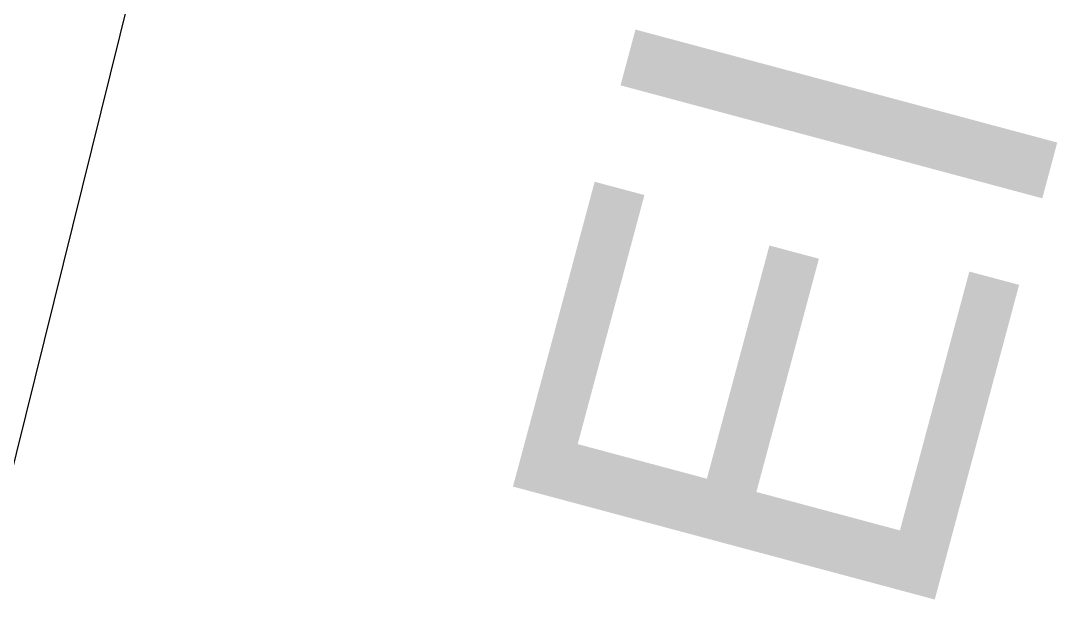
# Model space of a CAD drawing. Header units: inches. Extents: x 0.0008 to 0.0144, y 0.0003 to 0.0113.
# Drawn here: x 0.0028301 to 0.0029469, y 0.0083744 to 0.00844 of the extents above; entities that cross this region are included whole.
import ezdxf

# ---------------------------------------------------------------- set-up
doc = ezdxf.new("R2010")
doc.units = ezdxf.units.IN
doc.header["$MEASUREMENT"] = 0
doc.layers.add('Standard', color=7, linetype='Continuous')

# ---------------------------------------------------------------- blocks, each defined once
blk = doc.blocks.new('*U423')
at = {"color": 7, "linetype": 'ByBlock'}
for points in [[(0.07352668389507801, 0.2133445259404028), (0.0734780632262155, 0.2137329673715332), (0.07352668389507801, 0.2139144221780847)], [(0.0734780632262155, 0.2129918191990122), (0.07329277618313701, 0.2130414667125571), (0.0734780632262155, 0.2137329673715332)], [(0.0740268949093811, 0.2131651859849179), (0.0739896014450655, 0.2135926813661836), (0.0740268949093811, 0.2137318624698445)], [(0.074599166007398, 0.2130873507798637), (0.0745001834660243, 0.213287839143958), (0.074599166007398, 0.2136572470175456)], [(0.0739896014450655, 0.2128547529464179), (0.0738479323238733, 0.2130639650078606), (0.0739896014450655, 0.2135926813661836)], [(0.0745001834660243, 0.2127179429062761), (0.0744005223903415, 0.2129158989458527), (0.0745001834660243, 0.213287839143958)], [(0.0734780632262155, 0.2129918191990122), (0.0734780632262155, 0.2131630711338514), (0.07352668389507801, 0.2129787913300592)], [(0.07352668389507801, 0.2129787913300592), (0.07352668389507801, 0.2131500432648984), (0.0736691579544588, 0.2129406155209181)], [(0.0736691579544588, 0.2129406155209181), (0.0736691579544588, 0.2131118674557572), (0.0738479323238733, 0.2128927130730215)], [(0.0738479323238733, 0.2128927130730215), (0.0738479323238733, 0.2130639650078606), (0.0739896014450655, 0.2128547529464179)], [(0.0739896014450655, 0.2128547529464179), (0.0739896014450655, 0.213026004881257), (0.0740268949093811, 0.2128447601927748)], [(0.0740268949093811, 0.2128447601927748), (0.0740268949093811, 0.2130160121276139), (0.0741685640305732, 0.2128068000661711)], [(0.0741685640305732, 0.2128068000661711), (0.0741685640305732, 0.2129780520010103), (0.0744005223903415, 0.2127446470110136)], [(0.0744005223903415, 0.2127446470110136), (0.0744005223903415, 0.2129158989458527), (0.0745001834660243, 0.2127179429062761)]]:
    blk.add_solid(points, dxfattribs=at)
at = {"color": 7, "linetype": 'ByBlock', "extrusion": (0, 0, -1)}
for points in [[(-0.07352668389507801, 0.2133445259404028), (-0.07352668389507801, 0.2139144221780847), (-0.0736691579544588, 0.2138762463689435)], [(-0.0734780632262155, 0.2131630711338514), (-0.0734780632262155, 0.2137329673715332), (-0.07352668389507801, 0.2133445259404028)], [(-0.0740268949093811, 0.2131651859849179), (-0.0740268949093811, 0.2137318624698445), (-0.0741685640305732, 0.2136939023432409)], [(-0.074599166007398, 0.2130873507798637), (-0.074599166007398, 0.2136572470175456), (-0.0747416400667787, 0.2136190712084044)], [(-0.0739896014450655, 0.213026004881257), (-0.0739896014450655, 0.2135926813661836), (-0.0740268949093811, 0.2131651859849179)], [(-0.0745001834660243, 0.2127179429062761), (-0.0745001834660243, 0.213287839143958), (-0.074599166007398, 0.2130873507798637)], [(-0.07352668389507801, 0.2129787913300592), (-0.0734780632262155, 0.2131630711338514), (-0.07352668389507801, 0.2131500432648984)], [(-0.0736691579544588, 0.2129406155209181), (-0.07352668389507801, 0.2131500432648984), (-0.0736691579544588, 0.2131118674557572)], [(-0.0738479323238733, 0.2128927130730215), (-0.0736691579544588, 0.2131118674557572), (-0.0738479323238733, 0.2130639650078606)], [(-0.0740268949093811, 0.2128447601927748), (-0.0739896014450655, 0.213026004881257), (-0.0740268949093811, 0.2130160121276139)], [(-0.0741685640305732, 0.2128068000661711), (-0.0740268949093811, 0.2130160121276139), (-0.0741685640305732, 0.2129780520010103)], [(-0.0744005223903415, 0.2127446470110136), (-0.0741685640305732, 0.2129780520010103), (-0.0744005223903415, 0.2129158989458527)]]:
    blk.add_solid(points, dxfattribs=at)
blk = doc.blocks.new('*U424')
at = {"color": 7, "linetype": 'ByBlock'}
for points in [[(0.0736434610561458, 0.2141789885416543), (0.0736006480724479, 0.214190460246058), (0.0736434610561458, 0.2143502404764934)], [(0.0736434610561458, 0.2141789885416543), (0.0736434610561458, 0.2143502404764934), (0.0748080553553353, 0.2138669364397771)], [(0.0748080553553353, 0.2138669364397771), (0.0736434610561458, 0.2143502404764934), (0.0748080553553353, 0.2140381883746162)]]:
    blk.add_solid(points, dxfattribs=at)
at = {"color": 7, "linetype": 'ByBlock', "extrusion": (0, 0, -1)}
blk.add_solid([(-0.0748080553553353, 0.2138669364397771), (-0.0748080553553353, 0.2140381883746162), (-0.0748508683390332, 0.2140267166702125)], dxfattribs=at)

msp = doc.modelspace()

# ---------------------------------------------------------------- linework, layer by layer
at = {"layer": 'Standard', "color": 2, "linetype": 'ByBlock'}
msp.add_line((0.001544420812944154, 0.003206336160295646), (0.002930977719712481, 0.008800281307016614), dxfattribs=at)

# ---------------------------------------------------------------- block references
at = {"color": 7, "linetype": 'ByBlock', "xscale": 0.03937007874015748, "yscale": 0.03937007874015748, "zscale": 0.03937007874015748}
for name in ['*U424', '*U423']:
    msp.add_blockref(name, (0, 0), dxfattribs=at)

doc.saveas('drawing.dxf')
